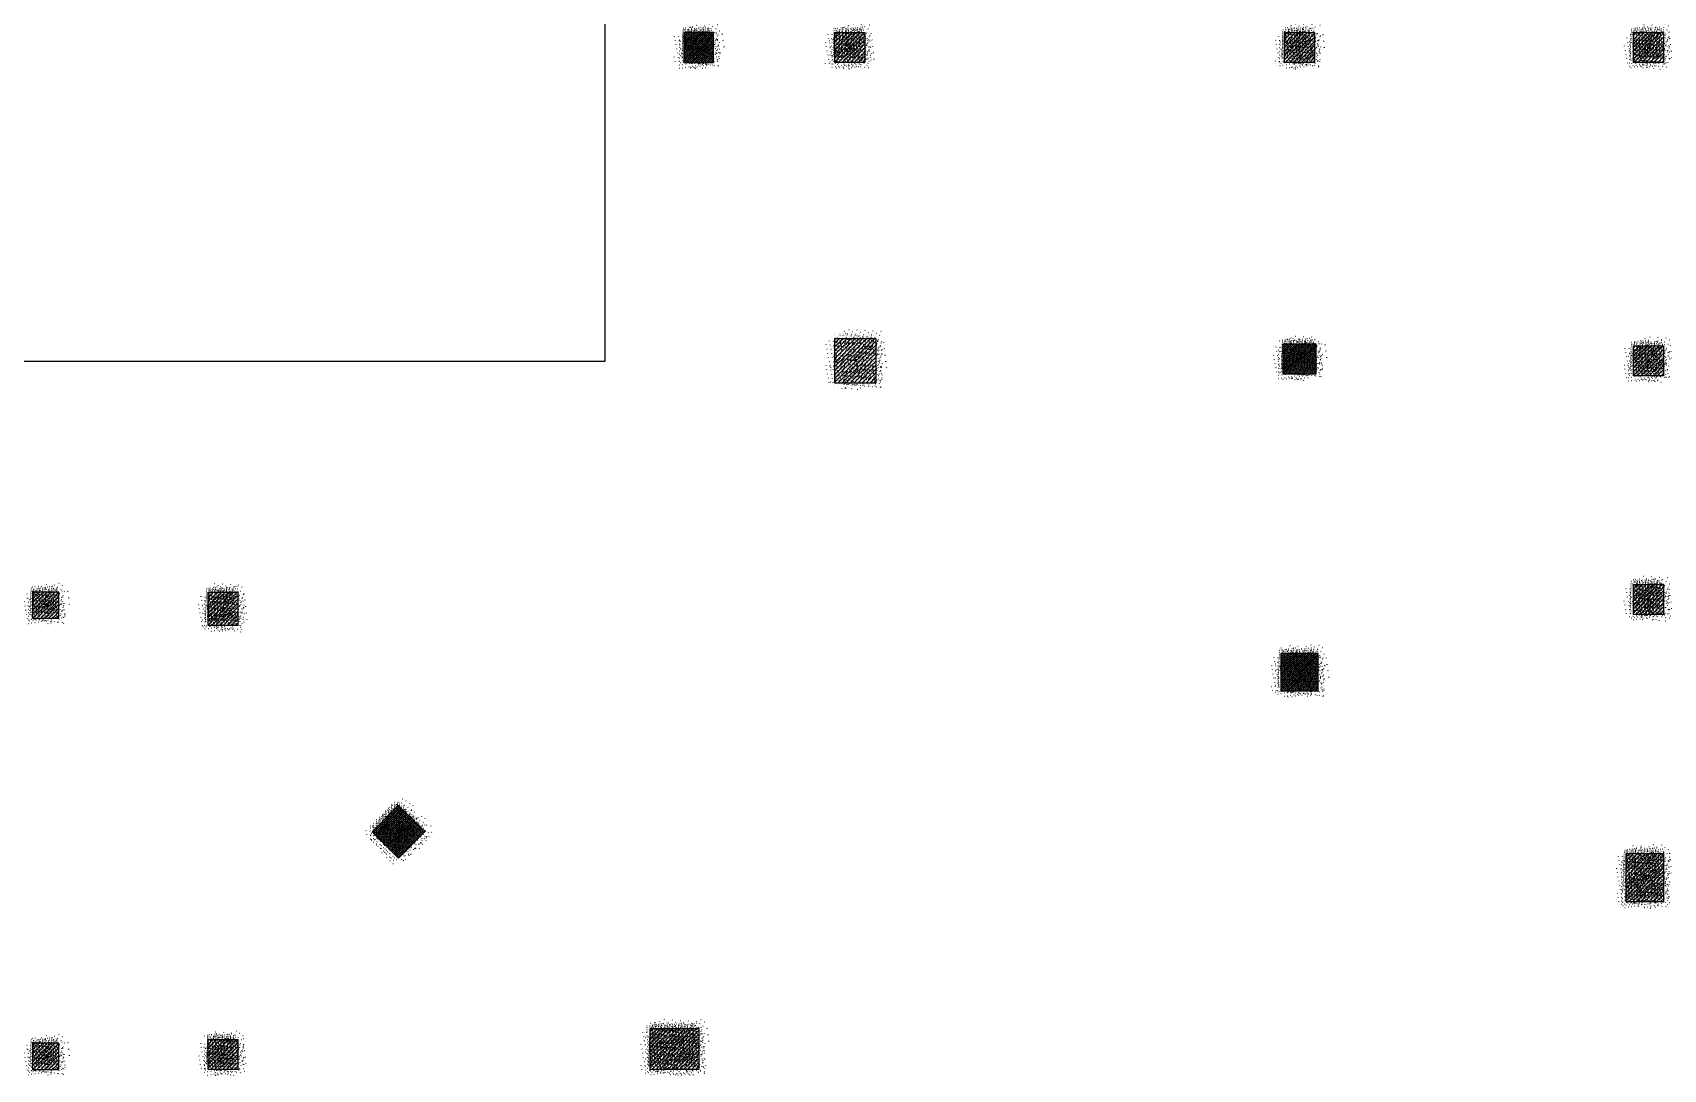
# Model space of a CAD drawing. Header units: inches. Extents: x 600420258 to 600616080, y 3473199424 to 3473292379.
# Drawn here: x 600422336 to 600466036, y 3473260618 to 3473288418 of the extents above; entities that cross this region are included whole.
import ezdxf
from ezdxf.xclip import XClip

# ---------------------------------------------------------------- set-up
doc = ezdxf.new("R2010")
doc.units = ezdxf.units.IN
doc.header["$MEASUREMENT"] = 0
doc.header["$XCLIPFRAME"] = 2
for name, color, linetype in [('SX-MALL-WALL-L-1F~2F$0$S-COLU', 30, 'Continuous'), ('SX-MALL-WALL-L-1F~2F$0$S-PATT-WALL', 83, 'Continuous'), ('SX-MALL-WALL-L-1F~2F$0$单形心', 4, 'Continuous')]:
    doc.layers.add(name, color=color, linetype=linetype)
pattern_1 = [(24.56816131876918, (600332856.0126426, 3473133884.797244), (-31.18316060756021, 68.21004687377882), []), (29.56816131876925, (600332856.0126426, 3473133884.797244), (97.53445422577846, -46.37920049590846), [11.24999999999975, -123.749999999998]), (334.5681613187692, (600332856.0126426, 3473133884.797244), (19.8843977583576, 112.9961142864107), [8.999999999999755, -98.99999999999804]), (80.01956131876923, (600332864.1405138, 3473133880.932312), (117.4189029535321, 66.61682170576017), [9.5610285, -105.1713168]), (25.75236131876918, (600332866.4854276, 3473133912.909888), (141.3476152674957, -79.15081590010527), [16.87499999999999, -185.6249999999999]), (76.20376131876925, (600332878.2643913, 3473133906.31398), (182.3878362713222, 87.98253900728308), [14.3415432, -157.75695]), (330.7523613187692, (600332866.4854276, 3473133912.909888), (182.3877676118969, 87.98268144025063), [13.5, -148.4999999999999]), (0.5681613187692685, (600332877.9235536, 3473133900.645334), (62.82047321120105, -87.84980446922418), [11.25, -123.75]), (305.5681613187692, (600332877.9235536, 3473133900.645334), (72.17288940056437, 89.18848105901375), [8.999999999999998, -98.99999999999999]), (51.01956131876926, (600332883.1585884, 3473133893.324514), (134.9933625470349, 1.33857134020591), [9.5610285, -105.1713168]), (17.06816131876921, (600332856.0126426, 3473133884.797244), (19.14085714793764, 46.1558949392409), [0.7499999999999999, -97.79999999999998, 0.7499999999999999, -100.5, 0.7499999999999999, -99.37499999999999]), (347.0681613187692, (600332856.0126426, 3473133884.797244), (57.63084699394109, 41.66442757030211), [0.7499999999999999, -57.29999999999999, 0.7499999999999999, -95.54999999999998, 0.7499999999999999, -37.87499999999999]), (307.0681613187692, (600332824.667044, 3473133896.474399), (73.85474001336533, -31.12342331039777), [0.7499999999999848, -37.49999999999903, 0.7499999999999848, -116.9999999999981, 0.7499999999999848, -155.2499999999961]), (297.0681613187692, (600332810.610722, 3473133901.710791), (87.2164167648191, -16.46683781742514), [0.7499999999999999, -48.74999999999999, 0.7499999999999999, -77.69999999999997, 0.7499999999999999, -110.25])]
pattern_2 = [(24.56816131876918, (600332848.5159376, 3473133887.589986), (-31.18316060756021, 68.21004687377882), []), (29.56816131876925, (600332848.5159376, 3473133887.589986), (97.53445422577846, -46.37920049590846), [11.24999999999976, -123.7499999999981]), (334.5681613187692, (600332848.5159376, 3473133887.589986), (19.8843977583576, 112.9961142864107), [8.999999999999757, -98.99999999999805]), (80.01956131876923, (600332856.6438087, 3473133883.725054), (117.4189029535321, 66.61682170576017), [9.5610285, -105.1713168]), (25.75236131876918, (600332858.9887226, 3473133915.702631), (141.3476152674957, -79.15081590010527), [16.87499999999999, -185.6249999999999]), (76.20376131876925, (600332870.7676862, 3473133909.106722), (182.3878362713222, 87.98253900728308), [14.3415432, -157.75695]), (330.7523613187692, (600332858.9887226, 3473133915.702631), (182.3877676118969, 87.98268144025063), [13.5, -148.4999999999999]), (0.5681613187692685, (600332870.4268485, 3473133903.438077), (62.82047321120105, -87.84980446922418), [11.25, -123.75]), (305.5681613187692, (600332870.4268485, 3473133903.438077), (72.17288940056437, 89.18848105901375), [8.999999999999998, -98.99999999999999]), (51.01956131876926, (600332875.6618834, 3473133896.117257), (134.9933625470349, 1.33857134020591), [9.5610285, -105.1713168]), (17.06816131876921, (600332848.5159376, 3473133887.589986), (19.14085714793764, 46.1558949392409), [0.7499999999999999, -97.79999999999998, 0.7499999999999999, -100.5, 0.7499999999999999, -99.37499999999999]), (347.0681613187692, (600332848.5159376, 3473133887.589986), (57.63084699394109, 41.66442757030211), [0.7499999999999999, -57.29999999999999, 0.7499999999999999, -95.54999999999998, 0.7499999999999999, -37.87499999999999]), (307.0681613187692, (600332817.170339, 3473133899.267141), (73.85474001336533, -31.12342331039777), [0.7499999999999849, -37.49999999999903, 0.7499999999999849, -116.9999999999981, 0.7499999999999849, -155.2499999999961]), (297.0681613187692, (600332803.1140169, 3473133904.503534), (87.2164167648191, -16.46683781742514), [0.7499999999999999, -48.74999999999999, 0.7499999999999999, -77.69999999999997, 0.7499999999999999, -110.25])]
pattern_3 = [(24.56816130815008, (600489004.1230397, 3473080197.013236), (-15.59158029745912, 34.10502343977914), []), (29.56816130815006, (600489004.1230397, 3473080197.013236), (97.5344542171826, -46.37920051398538), [11.25, -123.75]), (334.5681613081501, (600489004.1230397, 3473080197.013236), (19.88439777930017, 112.9961142827253), [9, -99]), (80.01956130815012, (600489012.2509109, 3473080193.148303), (117.4189029658788, 66.6168216839979), [9.5610285, -105.1713168]), (25.75236130815008, (600489014.5958247, 3473080225.12588), (141.3476152528259, -79.15081592630247), [16.875, -185.625]), (76.20376130815006, (600489026.3747884, 3473080218.529971), (182.3878362876287, 87.98253897347955), [14.3415432, -157.75695]), (330.7523613081502, (600489014.5958247, 3473080225.12588), (182.3877676282036, 87.98268140644709), [13.5, -148.5]), (0.5681613081500814, (600489026.0339507, 3473080212.861326), (62.82047319491907, -87.84980448086725), [11.25, -123.75]), (305.5681613081501, (600489026.0339507, 3473080212.861326), (72.17288941709447, 89.1884810456373), [9, -99]), (51.01956130815006, (600489031.2689854, 3473080205.540506), (134.993362547283, 1.3385713151864), [9.5610285, -105.1713168]), (17.0681613081501, (600489004.1230397, 3473080197.013236), (19.14085715649212, 46.15589493569336), [0, -97.8, 0, -100.5, 0, -99.375]), (347.0681613081501, (600489004.1230397, 3473080197.013236), (57.63084700166313, 41.66442755962087), [0, -57.29999999999988, 0, -95.54999999999976, 0, -37.87499999999988]), (307.0681613081501, (600488972.7774413, 3473080208.690391), (73.85474000759697, -31.12342332408592), [0, -37.5, 0, -117, 0, -155.25]), (297.0681613081501, (600488958.721119, 3473080213.926783), (87.21641676176716, -16.46683783358974), [0, -48.75, 0, -77.69999999999999, 0, -110.25])]

# ---------------------------------------------------------------- blocks, each defined once
blk = doc.blocks.new('SX-MALL-WALL-L-1F~2F$0$BANWANG_XINGXIN')
at = {"color": 0}
for points in [[(0.7071067811865476, 0.7071067811865475), (-0.7071067811865477, -0.7071067811865475)], [(-0.7071067811865475, 0.7071067811865476), (0.7071067811865474, -0.7071067811865477)]]:
    blk.add_lwpolyline(points, dxfattribs=at)
blk = doc.blocks.new('SX-MALL-WALL-L-1F~2F')
at = {"layer": 'SX-MALL-WALL-L-1F~2F$0$S-PATT-WALL'}
h = blk.add_hatch(dxfattribs=at)
h.set_pattern_fill('钢筋混凝土', color=1, scale=15, angle=-1.346480127455251e-07, pattern_type=2)
h.set_pattern_definition([(24.56816117208234, (600478251.3414565, 3473009930.110582), (-15.59158021646547, 34.1050234768065), []), (29.56816117208229, (600478251.3414565, 3473009930.110582), (97.53445410703986, -46.37920074561316), [11.25, -123.75]), (334.5681611720822, (600478251.3414565, 3473009930.110582), (19.88439804764677, 112.9961142355032), [8.999999999999998, -98.99999999999999]), (80.01956117208228, (600478259.469328, 3473009926.245649), (117.4189031240824, 66.6168214051479), [9.5610285, -105.1713168]), (25.75236117208232, (600478261.814242, 3473009958.223226), (141.3476150648562, -79.15081626197909), [16.87499999999958, -185.6249999999966]), (76.20376117208227, (600478273.5932056, 3473009951.627318), (182.3878364965723, 87.98253854033936), [14.3415432, -157.75695]), (330.7523611720824, (600478261.814242, 3473009958.223226), (182.3877678371475, 87.98268097330705), [13.5, -148.5]), (0.5681611720823265, (600478273.2523676, 3473009945.958673), (62.82047298629067, -87.84980463005523), [11.25, -123.75]), (305.5681611720823, (600478273.2523676, 3473009945.958673), (72.172889628902, 89.18848087423893), [8.999999999999998, -98.99999999999999]), (51.01956117208222, (600478278.4874021, 3473009938.637852), (134.9933625504619, 1.338570994600076), [9.561028499999995, -105.1713168]), (17.06816117208234, (600478251.3414565, 3473009930.110582), (19.14085726610455, 46.15589489023708), [0, -97.8, 0, -100.5, 0, -99.375]), (347.0681611720823, (600478251.3414565, 3473009930.110582), (57.63084710060907, 41.66442742275738), [0, -57.3, 0, -95.55, 0, -37.875]), (307.0681611720823, (600478219.9958583, 3473009941.787737), (73.85473993368413, -31.12342349947841), [0, -37.5, 0, -117, 0, -155.25]), (297.0681611720823, (600478205.9395362, 3473009947.02413), (87.21641672266121, -16.46683804071393), [0, -48.74999999999998, 0, -77.69999999999995, 0, -110.25])])
h.paths.add_polyline_path([(600278978.2148715, 3473191305.599305), (600279257.4891378, 3473192055.269822), (600278507.8186213, 3473192334.544088), (600278228.5443546, 3473191584.873571)])
h = blk.add_hatch(dxfattribs=at)
h.set_pattern_fill('钢筋混凝土', color=256, scale=15, pattern_type=2)
h.set_pattern_definition(pattern_2)
h.paths.add_polyline_path([(600282303.025619, 3473190920.718116), (600283052.6961375, 3473190641.44385), (600282773.4218718, 3473189891.773334), (600282023.7513536, 3473190171.047596)])
h = blk.add_hatch(dxfattribs=at)
h.set_pattern_fill('钢筋混凝土', color=256, scale=15, pattern_type=2)
h.set_pattern_definition(pattern_2)
h.paths.add_polyline_path([(600293594.9377732, 3473186714.149471), (600294344.6082903, 3473186434.875207), (600294065.334024, 3473185685.204691), (600293315.6635063, 3473185964.478954)])
h = blk.add_hatch(dxfattribs=at)
h.set_pattern_fill('钢筋混凝土', color=256, scale=15, pattern_type=2)
h.set_pattern_definition([(24.56816131876918, (600332848.5159376, 3473133887.589986), (-31.18316060756021, 68.21004687377882), []), (29.56816131876925, (600332848.5159376, 3473133887.589986), (97.53445422577846, -46.37920049590846), [11.25, -123.75]), (334.5681613187692, (600332848.5159376, 3473133887.589986), (19.88439775835759, 112.9961142864107), [9, -99]), (80.01956131876923, (600332856.6438087, 3473133883.725054), (117.4189029535321, 66.61682170576017), [9.5610285, -105.1713168]), (25.75236131876919, (600332858.9887226, 3473133915.702631), (141.3476152674957, -79.15081590010527), [16.87499999999951, -185.6249999999961]), (76.20376131876925, (600332870.7676862, 3473133909.106722), (182.3878362713222, 87.98253900728311), [14.3415432, -157.75695]), (330.7523613187692, (600332858.9887226, 3473133915.702631), (182.387767611897, 87.98268144025062), [13.49999999999976, -148.4999999999961]), (0.5681613187692669, (600332870.4268485, 3473133903.438077), (62.82047321120105, -87.84980446922418), [11.25, -123.75]), (305.5681613187692, (600332870.4268485, 3473133903.438077), (72.17288940056439, 89.18848105901375), [9, -99]), (51.01956131876926, (600332875.6618832, 3473133896.117257), (134.9933625470349, 1.33857134020591), [9.5610285, -105.1713168]), (17.06816131876921, (600332848.5159376, 3473133887.589986), (19.14085714793764, 46.15589493924091), [0.75, -97.8, 0.75, -100.5, 0.75, -99.375]), (347.0681613187692, (600332848.5159376, 3473133887.589986), (57.63084699394109, 41.66442757030211), [0.75, -57.3, 0.75, -95.55, 0.75, -37.875]), (307.0681613187692, (600332817.1703391, 3473133899.267141), (73.85474001336534, -31.12342331039777), [0.75, -37.5, 0.75, -117, 0.75, -155.25]), (297.0681613187692, (600332803.1140169, 3473133904.503534), (87.2164167648191, -16.46683781742514), [0.75, -48.75, 0.75, -77.69999999999999, 0.75, -110.25])])
h.paths.add_polyline_path([(600257330.8346967, 3473183469.565113), (600257575.1996788, 3473184125.526815), (600256919.237976, 3473184369.891797), (600256674.8729938, 3473183713.930094)])
h = blk.add_hatch(dxfattribs=at)
h.set_pattern_fill('钢筋混凝土', color=256, scale=15, pattern_type=2)
h.set_pattern_definition(pattern_2)
h.paths.add_polyline_path([(600279440.4644021, 3473183236.595305), (600280471.2613653, 3473182852.59319), (600280052.3499693, 3473181728.087419), (600279021.5530071, 3473182112.089538)])
h = blk.add_hatch(dxfattribs=at)
h.set_pattern_fill('钢筋混凝土', color=256, scale=15, pattern_type=2)
h.set_pattern_definition(pattern_1)
h.paths.add_polyline_path([(600302356.7119584, 3473183450.13152), (600303106.3824759, 3473183170.857255), (600302827.1082102, 3473182421.186738), (600302077.4376924, 3473182700.461001)])
h = blk.add_hatch(dxfattribs=at)
h.set_pattern_fill('钢筋混凝土', color=256, scale=15, pattern_type=2)
h.set_pattern_definition(pattern_2)
h.paths.add_polyline_path([(600261323.5522758, 3473182729.155482), (600262073.2227944, 3473182449.881216), (600261759.0392461, 3473181606.501883), (600261009.3687286, 3473181885.776147)])
h = blk.add_hatch(dxfattribs=at)
h.set_pattern_fill('钢筋混凝土', color=256, scale=15, pattern_type=2)
h.set_pattern_definition(pattern_3)
h.paths.add_polyline_path([(600291197.2632891, 3473177843.064021), (600291476.5375473, 3473178592.734541), (600290633.158215, 3473178906.918089), (600290353.8839567, 3473178157.247569)])
h = blk.add_hatch(dxfattribs=at)
h.set_pattern_fill('钢筋混凝土', color=256, scale=15, pattern_type=2)
h.set_pattern_definition(pattern_3)
h.paths.add_polyline_path([(600264525.590593, 3473174684.560982), (600264101.961042, 3473175590.39651), (600263196.1255144, 3473175166.766959), (600263619.7550657, 3473174260.931431)])
h = blk.add_hatch(dxfattribs=at)
h.set_pattern_fill('钢筋混凝土', color=256, scale=15, pattern_type=2)
h.set_pattern_definition(pattern_1)
h.paths.add_polyline_path([(600299424.3321717, 3473175578.591086), (600300174.0026896, 3473175299.31682), (600299894.7284242, 3473174549.646306), (600299145.0579073, 3473174828.920571)])
h = blk.add_hatch(dxfattribs=at)
h.set_pattern_fill('钢筋混凝土', color=256, scale=15, pattern_type=2)
h.set_pattern_definition([(24.56816131876918, (600328624.492665, 3473122548.823383), (-31.18316060756021, 68.21004687377882), []), (29.56816131876925, (600328624.492665, 3473122548.823383), (97.53445422577846, -46.37920049590846), [11.25, -123.75]), (334.5681613187692, (600328624.492665, 3473122548.823383), (19.88439775835759, 112.9961142864107), [9, -99]), (80.01956131876923, (600328632.6205362, 3473122544.958451), (117.4189029535321, 66.61682170576017), [9.5610285, -105.1713168]), (25.75236131876919, (600328634.96545, 3473122576.936028), (141.3476152674957, -79.15081590010527), [16.87499999999951, -185.6249999999961]), (76.20376131876925, (600328646.7444137, 3473122570.340119), (182.3878362713222, 87.98253900728311), [14.3415432, -157.75695]), (330.7523613187692, (600328634.96545, 3473122576.936028), (182.387767611897, 87.98268144025062), [13.49999999999975, -148.4999999999961]), (0.5681613187692669, (600328646.403576, 3473122564.671474), (62.82047321120105, -87.84980446922418), [11.25, -123.75]), (305.5681613187692, (600328646.403576, 3473122564.671474), (72.17288940056439, 89.18848105901375), [9, -99]), (51.01956131876926, (600328651.6386107, 3473122557.350654), (134.9933625470349, 1.33857134020591), [9.5610285, -105.1713168]), (17.06816131876921, (600328624.492665, 3473122548.823383), (19.14085714793764, 46.15589493924091), [0.75, -97.8, 0.75, -100.5, 0.75, -99.375]), (347.0681613187692, (600328624.492665, 3473122548.823383), (57.63084699394109, 41.66442757030211), [0.75, -57.3, 0.75, -95.55, 0.75, -37.875]), (307.0681613187692, (600328593.1470666, 3473122560.500538), (73.85474001336534, -31.12342331039777), [0.75, -37.5, 0.75, -117, 0.75, -155.25]), (297.0681613187692, (600328579.0907444, 3473122565.736931), (87.2164167648191, -16.46683781742514), [0.75, -48.75, 0.75, -77.69999999999999, 0.75, -110.25])])
h.paths.add_polyline_path([(600253106.8114241, 3473172130.79851), (600253351.1764063, 3473172786.760212), (600252695.2147034, 3473173031.125194), (600252450.8497213, 3473172375.163491)])
h = blk.add_hatch(dxfattribs=at)
h.set_pattern_fill('钢筋混凝土', color=256, scale=15, pattern_type=2)
h.set_pattern_definition(pattern_2)
h.paths.add_polyline_path([(600257134.4382862, 3473171484.097692), (600257884.1088026, 3473171204.82343), (600257604.834538, 3473170455.152911), (600256855.16402, 3473170734.427176)])
h = blk.add_hatch(dxfattribs=at)
h.set_pattern_fill('钢筋混凝土', color=256, scale=15, pattern_type=2)
h.set_pattern_definition(pattern_3)
h.paths.add_polyline_path([(600288276.8286276, 3473169860.360134), (600288625.921453, 3473170797.448282), (600287688.8333062, 3473171146.541113), (600287339.7404808, 3473170209.452966)])
h = blk.add_hatch(dxfattribs=at)
h.set_pattern_fill('钢筋混凝土', color=256, scale=15, pattern_type=2)
h.set_pattern_definition(pattern_1)
h.paths.add_polyline_path([(600297190.1380522, 3473169581.226953), (600297939.8085692, 3473169301.952686), (600297660.534304, 3473168552.282169), (600296910.8637859, 3473168831.556433)])
h = blk.add_hatch(dxfattribs=at)
h.set_pattern_fill('钢筋混凝土', color=256, scale=15, pattern_type=2)
h.set_pattern_definition([(24.56816131876918, (600332895.3703736, 3473133870.135334), (-31.18316060756021, 68.21004687377882), []), (29.56816131876925, (600332895.3703736, 3473133870.135334), (97.53445422577846, -46.37920049590846), [11.24999999999975, -123.749999999998]), (334.5681613187692, (600332895.3703736, 3473133870.135334), (19.8843977583576, 112.9961142864107), [8.999999999999755, -98.99999999999804]), (80.01956131876923, (600332903.4982448, 3473133866.270402), (117.4189029535321, 66.61682170576017), [9.5610285, -105.1713168]), (25.75236131876918, (600332905.8431586, 3473133898.247978), (141.3476152674957, -79.15081590010527), [16.87499999999999, -185.6249999999999]), (76.20376131876925, (600332917.6221223, 3473133891.65207), (182.3878362713222, 87.98253900728308), [14.3415432, -157.75695]), (330.7523613187692, (600332905.8431586, 3473133898.247978), (182.3877676118969, 87.98268144025063), [13.5, -148.4999999999999]), (0.5681613187692685, (600332917.2812846, 3473133885.983425), (62.82047321120105, -87.84980446922418), [11.25, -123.75]), (305.5681613187692, (600332917.2812846, 3473133885.983425), (72.17288940056437, 89.18848105901375), [8.999999999999998, -98.99999999999999]), (51.01956131876926, (600332922.5163194, 3473133878.662605), (134.9933625470349, 1.33857134020591), [9.5610285, -105.1713168]), (17.06816131876921, (600332895.3703736, 3473133870.135334), (19.14085714793764, 46.1558949392409), [0.7499999999999999, -97.79999999999998, 0.7499999999999999, -100.5, 0.7499999999999999, -99.37499999999999]), (347.0681613187692, (600332895.3703736, 3473133870.135334), (57.63084699394109, 41.66442757030211), [0.7499999999999999, -57.29999999999999, 0.7499999999999999, -95.54999999999998, 0.7499999999999999, -37.87499999999999]), (307.0681613187692, (600332864.024775, 3473133881.812489), (73.85474001336533, -31.12342331039777), [0.7499999999999848, -37.49999999999903, 0.7499999999999848, -116.9999999999981, 0.7499999999999848, -155.2499999999961]), (297.0681613187692, (600332849.9684529, 3473133887.048882), (87.2164167648191, -16.46683781742514), [0.7499999999999999, -48.74999999999999, 0.7499999999999999, -77.69999999999997, 0.7499999999999999, -110.25])])
h.paths.add_polyline_path([(600268343.660713, 3473167628.474102), (600269561.8752733, 3473167174.653428), (600269177.8731486, 3473166143.85644), (600267959.6585871, 3473166597.677113)])
h = blk.add_hatch(dxfattribs=at)
h.set_pattern_fill('钢筋混凝土', color=256, scale=15, pattern_type=2)
h.set_pattern_definition([(24.56816131876918, (600332778.6973711, 3473133700.172357), (-31.18316060756021, 68.21004687377882), []), (29.56816131876925, (600332778.6973711, 3473133700.172357), (97.53445422577846, -46.37920049590846), [11.24999999999975, -123.749999999998]), (334.5681613187692, (600332778.6973711, 3473133700.172357), (19.8843977583576, 112.9961142864107), [8.99999999999975, -98.999999999998]), (80.01956131876923, (600332786.8252423, 3473133696.307425), (117.4189029535321, 66.61682170576017), [9.5610285, -105.1713168]), (25.75236131876918, (600332789.1701561, 3473133728.285001), (141.3476152674957, -79.15081590010527), [16.87499999999999, -185.6249999999999]), (76.20376131876925, (600332800.9491198, 3473133721.689093), (182.3878362713222, 87.98253900728308), [14.3415432, -157.75695]), (330.7523613187692, (600332789.1701561, 3473133728.285001), (182.3877676118969, 87.98268144025063), [13.5, -148.4999999999999]), (0.5681613187692685, (600332800.6082821, 3473133716.020448), (62.82047321120105, -87.84980446922418), [11.25, -123.75]), (305.5681613187692, (600332800.6082821, 3473133716.020448), (72.17288940056437, 89.18848105901375), [8.999999999999998, -98.99999999999999]), (51.01956131876926, (600332805.8433169, 3473133708.699628), (134.9933625470349, 1.33857134020591), [9.5610285, -105.1713168]), (17.06816131876921, (600332778.6973711, 3473133700.172357), (19.14085714793764, 46.1558949392409), [0.7499999999999999, -97.79999999999998, 0.7499999999999999, -100.5, 0.7499999999999999, -99.37499999999999]), (347.0681613187692, (600332778.6973711, 3473133700.172357), (57.63084699394109, 41.66442757030211), [0.7499999999999999, -57.29999999999999, 0.7499999999999999, -95.54999999999998, 0.7499999999999999, -37.87499999999999]), (307.0681613187692, (600332747.3517725, 3473133711.849512), (73.85474001336533, -31.12342331039777), [0.7499999999999845, -37.49999999999901, 0.7499999999999845, -116.999999999998, 0.7499999999999845, -155.249999999996]), (297.0681613187692, (600332733.2954504, 3473133717.085905), (87.2164167648191, -16.46683781742514), [0.7499999999999999, -48.74999999999999, 0.7499999999999999, -77.69999999999997, 0.7499999999999999, -110.25])])
h.paths.add_polyline_path([(600294486.770451, 3473162897.186148), (600295423.8585969, 3473162548.093314), (600294970.0379167, 3473161329.878727), (600294032.9497688, 3473161678.971553)])
at = {"layer": 'SX-MALL-WALL-L-1F~2F$0$S-COLU'}
for points in [[(600278978.2148715, 3473191305.599305), (600279257.4891378, 3473192055.269822), (600278507.8186213, 3473192334.544088), (600278228.5443546, 3473191584.873571)], [(600282303.025619, 3473190920.718116), (600283052.6961375, 3473190641.44385), (600282773.4218718, 3473189891.773334), (600282023.7513536, 3473190171.047596)], [(600293594.9377732, 3473186714.149471), (600294344.6082903, 3473186434.875207), (600294065.334024, 3473185685.204691), (600293315.6635063, 3473185964.478954)], [(600257330.8346967, 3473183469.565113), (600257575.1996788, 3473184125.526815), (600256919.237976, 3473184369.891797), (600256674.8729938, 3473183713.930094)], [(600279440.4644021, 3473183236.595305), (600280471.2613653, 3473182852.59319), (600280052.3499693, 3473181728.087419), (600279021.5530071, 3473182112.089538)], [(600302356.7119584, 3473183450.13152), (600303106.3824759, 3473183170.857255), (600302827.1082102, 3473182421.186738), (600302077.4376924, 3473182700.461001)], [(600261323.5522758, 3473182729.155482), (600262073.2227944, 3473182449.881216), (600261759.0392461, 3473181606.501883), (600261009.3687286, 3473181885.776147)], [(600291197.2632891, 3473177843.064021), (600291476.5375473, 3473178592.734541), (600290633.158215, 3473178906.918089), (600290353.8839567, 3473178157.247569)], [(600264525.590593, 3473174684.560982), (600264101.961042, 3473175590.39651), (600263196.1255144, 3473175166.766959), (600263619.7550657, 3473174260.931431)], [(600299424.3321717, 3473175578.591086), (600300174.0026896, 3473175299.31682), (600299894.7284242, 3473174549.646306), (600299145.0579073, 3473174828.920571)], [(600253106.8114241, 3473172130.79851), (600253351.1764063, 3473172786.760212), (600252695.2147034, 3473173031.125194), (600252450.8497213, 3473172375.163491)], [(600257134.4382862, 3473171484.097692), (600257884.1088026, 3473171204.82343), (600257604.834538, 3473170455.152911), (600256855.16402, 3473170734.427176)], [(600288276.8286276, 3473169860.360134), (600288625.921453, 3473170797.448282), (600287688.8333062, 3473171146.541113), (600287339.7404808, 3473170209.452966)], [(600297190.1380522, 3473169581.226953), (600297939.8085692, 3473169301.952686), (600297660.534304, 3473168552.282169), (600296910.8637859, 3473168831.556433)], [(600268343.660713, 3473167628.474102), (600269561.8752733, 3473167174.653428), (600269177.8731486, 3473166143.85644), (600267959.6585871, 3473166597.677113)], [(600294486.770451, 3473162897.186148), (600295423.8585969, 3473162548.093314), (600294970.0379167, 3473161329.878727), (600294032.9497688, 3473161678.971553)]]:
    blk.add_lwpolyline(points, close=True, dxfattribs=at)
at = {"layer": 'SX-MALL-WALL-L-1F~2F$0$单形心', "xscale": 50, "yscale": 50, "zscale": 50, "rotation": 314.5042119532413}
blk.add_blockref('SX-MALL-WALL-L-1F~2F$0$BANWANG_XINGXIN', (600278743.0167466, 3473191820.071697), dxfattribs=at)
at = {"layer": 'SX-MALL-WALL-L-1F~2F$0$单形心', "xscale": 50, "yscale": 50, "zscale": 50}
for p in [(600282538.2237452, 3473190406.245724), (600293830.1358984, 3473186199.677081), (600257125.0363363, 3473183919.728455), (600302591.9100841, 3473182935.659129), (600279746.4071858, 3473182482.341362), (600261541.2957612, 3473182167.828682), (600290915.2107464, 3473178374.991061), (600263860.8580542, 3473174925.663971), (600299659.5302982, 3473175064.118696), (600252901.0130638, 3473172580.961852), (600257369.6364118, 3473170969.625302), (600287982.8309602, 3473170503.450627), (600297425.3361776, 3473169066.75456), (600268760.7669444, 3473166886.165266), (600294728.4041831, 3473162113.532436)]:
    blk.add_blockref('SX-MALL-WALL-L-1F~2F$0$BANWANG_XINGXIN', p, dxfattribs=at)

msp = doc.modelspace()

# ---------------------------------------------------------------- block references
ref = msp.add_blockref('SX-MALL-WALL-L-1F~2F', (1250392458.527329, 9048125.682563305), dxfattribs=dict(rotation=20.43183869077545))
XClip(ref).set_block_clipping_path([(600349769.7341375, 3473074679.418533), (600357001.7302529, 3473071985.287766), (600356499.8725733, 3473070638.124951), (600359302.5086629, 3473069594.060767), (600362345.1765132, 3473077761.653201), (600381551.4312518, 3473070606.759726), (600391553.7259278, 3473066880.611454), (600387749.827644, 3473056669.608357), (600391632.1759799, 3473055223.319679), (600395635.5522461, 3473065969.791956), (600406982.2408491, 3473061742.817497), (600403058.8006672, 3473051210.921831), (600412723.2437257, 3473047610.6332), (600445093.3740637, 3473134503.466942), (600393055.2444371, 3473153889.197227), (600387463.4997383, 3473138878.984498), (600380158.3525343, 3473141600.366193), (600382830.751978, 3473148774.027779), (600388210.8522022, 3473146769.782572), (600390696.2253517, 3473153441.399696), (600277474.697425, 3473195619.741203), (600273446.9822528, 3473184807.934726), (600257129.111771, 3473190886.82031), (600241575.9633431, 3473149136.690594), (600258197.8999482, 3473142944.531458), (600255239.7303221, 3473135003.762026), (600263182.3271956, 3473132044.911624), (600260741.6763649, 3473125493.34496), (600269350.4970673, 3473122286.306632), (600271511.1407766, 3473128086.235537), (600286270.1853781, 3473122588.058336), (600284109.5416689, 3473116788.129431), (600282580.7823727, 3473112684.400902), (600291840.7574171, 3473109234.788475), (600290827.7957876, 3473106515.642598), (600293360.405141, 3473105572.171298), (600294731.2544166, 3473109252.0137), (600323175.4764534, 3473098655.706329), (600321336.3302773, 3473093718.790065), (600344750.773286, 3473084996.222976), (600341987.4689643, 3473077578.540671), (600344583.6790427, 3473076611.376234), (600346015.5062013, 3473080454.904757), (600351201.5612961, 3473078522.947055)])

doc.saveas('drawing.dxf')
